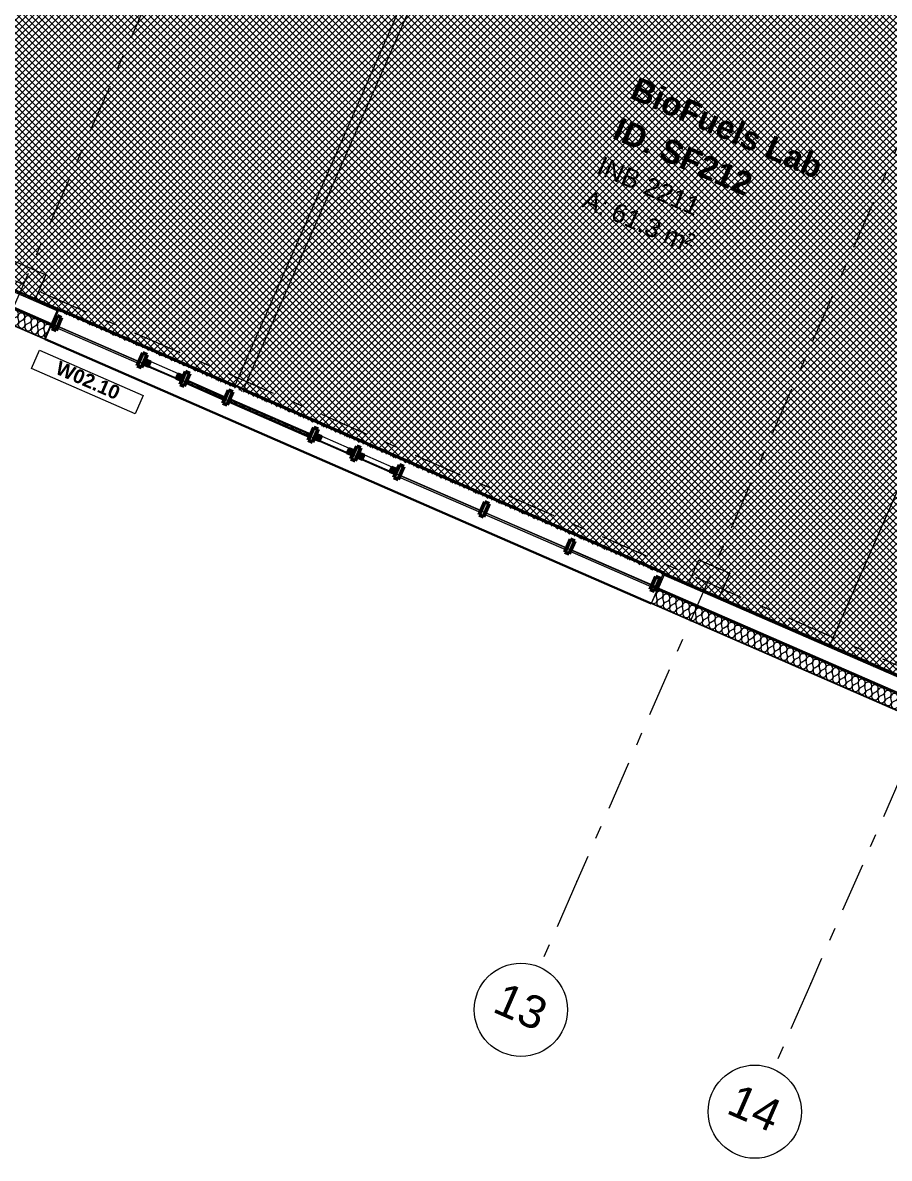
# Model space of a CAD drawing. Header units: millimetres. Extents: x -37281 to 954596, y -59787 to 956680.
# Drawn here: x 916952 to 926242, y -32045 to -19864 of the extents above; entities that cross this region are included whole.
import ezdxf
from ezdxf.enums import TextEntityAlignment as Align

# ---------------------------------------------------------------- set-up
doc = ezdxf.new("R2010")
doc.units = ezdxf.units.MM
doc.header["$MEASUREMENT"] = 0
doc.linetypes.add('Double Dashed', pattern=[1093.611073, 529.166651, -211.666656, 141.111112, -211.666656])
for name, color, linetype in [('A-15-MG_Structural_Grid', 7, 'Continuous'), ('New_A-15-MG_Structural_Grid', 7, 'Continuous'), ('New_A-25-M_Curtain_Wall', 7, 'Continuous'), ('New_A-25-M_Wall_Ext', 7, 'Continuous'), ('New_A-35-M_FFE-Zone', 7, 'Continuous'), ('New_ArchiCAD Windows', 7, 'Continuous')]:
    doc.layers.add(name, color=color, linetype=linetype)
for name, color, linetype, lineweight, true_color in [('A-15-MG_Structural_Grid_Pen_No__163', 7, 'Continuous', 0, 0x750077), ('A-25-M_Wall_Int_Pen_No__102', 7, 'Continuous', 15, 0xcccccc), ('New_A-25-M_Curtain_Wall_Pen_No__144', 7, 'Continuous', 0, 0xc8c8c8), ('New_A-25-M_Curtain_Wall_Pen_No__165', 7, 'Continuous', 0, 0x006060), ('New_A-25-M_Curtain_Wall_Pen_No__27', 7, 'Continuous', 50, 0x2a2a2a), ('New_A-25-M_Curtain_Wall_Pen_No__43', 7, 'Continuous', 30, 0x444444), ('New_A-25-M_Wall_Ext_Pen_No__107', 7, 'Continuous', 15, 0xa6a6a6), ('New_A-25-M_Wall_Ext_Pen_No__147', 7, 'Continuous', 0, 0x606060), ('New_A-35-M_FFE-Zone_Pen_No__74', 7, 'Continuous', 20, 0x606060), ('New_A-95-M-SFS_Edge_Pen_No__252', 7, 'Continuous', 13, 0xe8e8e8), ('New_ArchiCAD Windows_Pen_No__103', 7, 'Continuous', 15, 0xa6a6a6), ('New_ArchiCAD Windows_Pen_No__23', 7, 'Continuous', 30, 0x2a2a2a), ('New_ArchiCAD Windows_Pen_No__63', 7, 'Continuous', 20, 0x606060)]:
    doc.layers.add(name, color=color, linetype=linetype, lineweight=lineweight, true_color=true_color)
for name, color, linetype, lineweight in [('New_A-15-MG_Structural_Grid_Pen_No__4', 7, 'Continuous', 20), ('New_A-25-M_Curtain_Wall_Pen_No__1', 7, 'Continuous', 13), ('New_A-25-M_Wall_Ext_Pen_No__1', 7, 'Continuous', 13), ('New_A-95-P_Text_1_50_GA_Pen_No__1', 7, 'Continuous', 13), ('New_ArchiCAD Windows_Pen_No__83', 8, 'Continuous', 20), ('New_ArchiCAD Zone Stamps_Pen_No__9', 7, 'Continuous', 13)]:
    doc.layers.add(name, color=color, linetype=linetype, lineweight=lineweight)
doc.styles.add('GENERATED_STYLE_1', font='')
doc.styles.add('GENERATED_STYLE_2', font='')
doc.styles.add('GENERATED_STYLE_3', font='')
doc.styles.add('GENERATED_STYLE_4', font='')
doc.styles.get('GENERATED_STYLE_1').set_extended_font_data('Swis721 BT', bold=True)
doc.styles.get('GENERATED_STYLE_2').set_extended_font_data('Arial', bold=True)
doc.styles.get('GENERATED_STYLE_3').set_extended_font_data('Arial')
doc.styles.get('GENERATED_STYLE_4').set_extended_font_data('Swis721 BT')
pattern_1 = [(60, (864302.5, 0), (-43.30127, 25), []), (120, (864302.5, 0), (43.30127, 25), [])]
pattern_2 = [(0, (864302.5, 0), (0, 173.2051), [0, -100]), (0, (864352.5, 86.6), (0, 173.2051), [0, -100])]

# ---------------------------------------------------------------- blocks, each defined once
blk = doc.blocks.new('BioFuels Lab_INB 2211_47_1', base_point=(924076, -21864))
at = {"layer": 'New_A-35-M_FFE-Zone_Pen_No__74', "linetype": 'Continuous'}
for p, q in [((922893, -15600), (919313, -23809)), ((925603, -26552), (929182, -18343)), ((919313, -23809), (924085, -25890)), ((924085, -25890), (924201, -25624)), ((924201, -25624), (924532, -25768)), ((924532, -25768), (924416, -26034)), ((924416, -26034), (925603, -26552))]:
    blk.add_line(p, q, dxfattribs=at)
at = {"layer": 'New_ArchiCAD Zone Stamps_Pen_No__9'}
for tag, height, style, p in [('ROOM_NAME', 250, 'GENERATED_STYLE_2', (923548, -20438)), ('zoneNameLine2', 250, 'GENERATED_STYLE_2', (923360, -20870)), ('ROOM_NUMBER', 200, 'GENERATED_STYLE_3', (923171, -21291)), ('measuredAreaCode', 200, 'GENERATED_STYLE_3', (923014, -21651)), ('DUMMY_649', 200, 'GENERATED_STYLE_3', (923322, -21785)), ('DUMMY_650', 200, 'GENERATED_STYLE_3', (923811, -21998)), ('DUMMY_651', 133, 'GENERATED_STYLE_3', (924091, -22105))]:
    blk.add_attdef(tag, text='', height=height, rotation=336.4404, dxfattribs=dict(at, style=style)).set_placement(p, align=Align.TOP_LEFT)
blk = doc.blocks.new('Project Lab 5_INB 2210_48_1', base_point=(915636, -18117))
at = {"layer": 'New_A-35-M_FFE-Zone_Pen_No__74', "linetype": 'Continuous'}
for p, q in [((919224, -23770), (922804, -15562)), ((916730, -22366), (917199, -22570)), ((917199, -22570), (917083, -22837)), ((917083, -22837), (919224, -23770))]:
    blk.add_line(p, q, dxfattribs=at)
at = {"layer": 'New_ArchiCAD Zone Stamps_Pen_No__9'}
for tag, height, style, p in [('ROOM_NAME', 250, 'GENERATED_STYLE_2', (915109, -16690)), ('zoneNameLine2', 250, 'GENERATED_STYLE_2', (914920, -17122)), ('ROOM_NUMBER', 200, 'GENERATED_STYLE_3', (914732, -17543)), ('measuredAreaCode', 200, 'GENERATED_STYLE_3', (914575, -17903)), ('DUMMY_649', 200, 'GENERATED_STYLE_3', (914882, -18037)), ('DUMMY_650', 200, 'GENERATED_STYLE_3', (915371, -18251)), ('DUMMY_651', 133, 'GENERATED_STYLE_3', (915651, -18357))]:
    blk.add_attdef(tag, text='', height=height, rotation=336.4404, dxfattribs=dict(at, style=style)).set_placement(p, align=Align.TOP_LEFT)
blk = doc.blocks.new('Curtain Wall_22_1', base_point=(864302, 0))
at = {"layer": 'New_A-25-M_Curtain_Wall', "linetype": 'Continuous', "lineweight": 0, "true_color": 0x000000}
h = blk.add_hatch(dxfattribs=at)
h.set_pattern_fill('Batt_Insulation_0001', color=178, style=0, pattern_type=2)
h.set_pattern_definition(pattern_1)
h.paths.add_polyline_path([(918699, -23728), (919112, -23908), (919123, -23883), (918710, -23703)])
h = blk.add_hatch(dxfattribs=at)
h.set_pattern_fill('Batt_Insulation_0001', color=178, style=0, pattern_type=2)
h.set_pattern_definition(pattern_1)
h.paths.add_polyline_path([(919158, -23928), (920028, -24308), (920040, -24282), (919169, -23903)])
at = {"layer": 'New_A-25-M_Curtain_Wall_Pen_No__144', "linetype": 'Continuous'}
for points in [[(917309, -23164), (917369, -23026), (917323, -23006), (917263, -23144)], [(918226, -23564), (918286, -23425), (918240, -23405), (918180, -23544)], [(918684, -23764), (918744, -23625), (918698, -23605), (918638, -23744)], [(919142, -23963), (919203, -23825), (919157, -23805), (919096, -23944)], [(920059, -24363), (920119, -24225), (920073, -24205), (920013, -24343)], [(920517, -24563), (920577, -24425), (920532, -24405), (920471, -24543)], [(920975, -24763), (921036, -24624), (920990, -24605), (920930, -24743)], [(921892, -25163), (921952, -25024), (921907, -25004), (921846, -25143)], [(922809, -25562), (922869, -25424), (922823, -25404), (922763, -25542)], [(923725, -25962), (923786, -25824), (923740, -25804), (923680, -25942)]]:
    blk.add_hatch(color=256, dxfattribs=at).paths.add_polyline_path(points)
at = {"layer": 'New_A-25-M_Curtain_Wall_Pen_No__165', "linetype": 'Continuous', "lineweight": 0, "true_color": 0x001818}
for points in [[(917293, -23126), (918196, -23519), (918204, -23501), (917301, -23107)], [(921870, -25100), (920990, -24716), (920982, -24734), (921862, -25118)], [(922787, -25499), (921907, -25116), (921899, -25134), (922779, -25518)], [(923727, -25909), (922824, -25515), (922816, -25534), (923719, -25927)]]:
    blk.add_hatch(color=168, dxfattribs=at).paths.add_polyline_path(points)
at = {"layer": 'New_ArchiCAD Windows_Pen_No__103', "linetype": 'Continuous'}
for points in [[(918265, -23474), (918324, -23499), (918300, -23554), (918241, -23529)], [(918653, -23708), (918594, -23682), (918618, -23627), (918677, -23653)], [(920098, -24273), (920158, -24299), (920134, -24354), (920074, -24328)], [(920487, -24508), (920427, -24482), (920451, -24427), (920511, -24453)], [(920556, -24473), (920616, -24499), (920592, -24554), (920533, -24528)], [(920945, -24708), (920885, -24682), (920909, -24627), (920969, -24653)]]:
    blk.add_hatch(color=256, dxfattribs=at).paths.add_polyline_path(points)
at = {"layer": 'New_A-25-M_Curtain_Wall_Pen_No__1', "linetype": 'Continuous'}
for p, q in [((917301, -23107), (917293, -23126)), ((917293, -23126), (918196, -23519)), ((918204, -23501), (917301, -23107)), ((918196, -23519), (918204, -23501)), ((920990, -24716), (920982, -24734)), ((921870, -25100), (920990, -24716)), ((920982, -24734), (921862, -25118)), ((921862, -25118), (921870, -25100)), ((921907, -25116), (921899, -25134)), ((921899, -25134), (922779, -25518)), ((922787, -25499), (921907, -25116)), ((922779, -25518), (922787, -25499)), ((922824, -25515), (922816, -25534)), ((922816, -25534), (923719, -25927)), ((923727, -25909), (922824, -25515)), ((923719, -25927), (923727, -25909))]:
    blk.add_line(p, q, dxfattribs=at)
at = {"layer": 'New_A-25-M_Curtain_Wall_Pen_No__27', "linetype": 'Continuous'}
for p, q in [((917323, -23006), (917263, -23144)), ((917369, -23026), (917323, -23006)), ((917309, -23164), (917369, -23026)), ((917263, -23144), (917309, -23164)), ((918240, -23405), (918180, -23544)), ((918226, -23564), (918286, -23425)), ((918286, -23425), (918240, -23405)), ((918180, -23544), (918226, -23564)), ((918698, -23605), (918638, -23744)), ((918684, -23764), (918744, -23625)), ((918744, -23625), (918698, -23605)), ((918638, -23744), (918684, -23764)), ((919157, -23805), (919096, -23944)), ((919142, -23963), (919203, -23825)), ((919203, -23825), (919157, -23805)), ((919096, -23944), (919142, -23963)), ((920073, -24205), (920013, -24343)), ((920059, -24363), (920119, -24225)), ((920119, -24225), (920073, -24205)), ((920013, -24343), (920059, -24363)), ((920532, -24405), (920471, -24543)), ((920517, -24563), (920577, -24425)), ((920577, -24425), (920532, -24405)), ((920471, -24543), (920517, -24563)), ((920990, -24605), (920930, -24743)), ((921036, -24624), (920990, -24605)), ((920975, -24763), (921036, -24624)), ((920930, -24743), (920975, -24763)), ((921907, -25004), (921846, -25143)), ((921892, -25163), (921952, -25024)), ((921952, -25024), (921907, -25004)), ((921846, -25143), (921892, -25163)), ((922823, -25404), (922763, -25542)), ((922809, -25562), (922869, -25424)), ((922869, -25424), (922823, -25404)), ((922763, -25542), (922809, -25562)), ((923740, -25804), (923680, -25942)), ((923786, -25824), (923740, -25804)), ((923680, -25942), (923725, -25962)), ((923725, -25962), (923786, -25824))]:
    blk.add_line(p, q, dxfattribs=at)
at = {"layer": 'New_A-25-M_Curtain_Wall_Pen_No__43', "linetype": 'Continuous'}
for p, q in [((919112, -23908), (918699, -23728)), ((918710, -23703), (919123, -23883)), ((920028, -24308), (919158, -23928)), ((919169, -23903), (920040, -24282))]:
    blk.add_line(p, q, dxfattribs=at)
at = {"layer": 'New_ArchiCAD Windows_Pen_No__23', "linetype": 'Continuous'}
for p, q in [((918241, -23529), (918265, -23474)), ((918265, -23474), (918324, -23499)), ((918324, -23499), (918300, -23554)), ((918300, -23554), (918241, -23529)), ((918594, -23682), (918618, -23627)), ((918618, -23627), (918677, -23653)), ((918653, -23708), (918594, -23682)), ((918677, -23653), (918653, -23708)), ((920074, -24328), (920098, -24273)), ((920134, -24354), (920074, -24328)), ((920098, -24273), (920158, -24299)), ((920158, -24299), (920134, -24354)), ((920427, -24482), (920451, -24427)), ((920487, -24508), (920427, -24482)), ((920451, -24427), (920511, -24453)), ((920511, -24453), (920487, -24508)), ((920533, -24528), (920556, -24473)), ((920556, -24473), (920616, -24499)), ((920592, -24554), (920533, -24528)), ((920616, -24499), (920592, -24554)), ((920885, -24682), (920909, -24627)), ((920945, -24708), (920885, -24682)), ((920909, -24627), (920969, -24653)), ((920969, -24653), (920945, -24708))]:
    blk.add_line(p, q, dxfattribs=at)
at = {"layer": 'New_ArchiCAD Windows_Pen_No__63', "linetype": 'Continuous'}
for p, q in [((918300, -23554), (918594, -23682)), ((920134, -24354), (920427, -24482)), ((920592, -24554), (920885, -24682))]:
    blk.add_line(p, q, dxfattribs=at)
at = {"layer": 'New_ArchiCAD Windows_Pen_No__83', "linetype": 'Continuous'}
for p, q in [((918324, -23499), (918618, -23627)), ((918594, -23682), (918300, -23554)), ((920427, -24482), (920134, -24354)), ((920158, -24299), (920451, -24427)), ((920885, -24682), (920592, -24554)), ((920616, -24499), (920909, -24627))]:
    blk.add_line(p, q, dxfattribs=at)
blk = doc.blocks.new('*X732', base_point=(864302, 0))
at = {"layer": 'New_A-25-M_Wall_Ext_Pen_No__107', "linetype": 'Continuous'}
for p, q in [((916434, -22768), (916430, -22770)), ((916444, -22765), (916434, -22768)), ((916454, -22765), (916444, -22765)), ((916464, -22768), (916454, -22765)), ((916473, -22773), (916464, -22768)), ((916480, -22781), (916473, -22773)), ((916376, -22893), (916389, -22895)), ((916389, -22895), (916408, -22887)), ((916408, -22887), (916420, -22869)), ((916412, -22811), (916412, -22812)), ((916421, -22849), (916412, -22812)), ((916420, -22870), (916416, -22890)), ((916416, -22890), (916422, -22910)), ((916420, -22869), (916421, -22849)), ((916435, -22855), (916420, -22870)), ((916435, -22855), (916468, -22836)), ((916468, -22836), (916476, -22829)), ((916476, -22829), (916483, -22821)), ((916485, -22790), (916480, -22781)), ((916483, -22821), (916481, -22832)), ((916481, -22832), (916482, -22842)), ((916491, -22879), (916482, -22842)), ((916483, -22821), (916486, -22811)), ((916488, -22812), (916483, -22821)), ((916487, -22801), (916485, -22790)), ((916486, -22811), (916487, -22801)), ((916495, -22804), (916488, -22812)), ((916490, -22900), (916491, -22879)), ((916505, -22885), (916490, -22900)), ((916503, -22798), (916495, -22804)), ((916514, -22795), (916503, -22798)), ((916505, -22885), (916538, -22866)), ((916524, -22795), (916514, -22795)), ((916534, -22798), (916524, -22795)), ((916543, -22804), (916534, -22798)), ((916538, -22866), (916546, -22860)), ((916550, -22812), (916543, -22804)), ((916546, -22860), (916552, -22852)), ((916555, -22821), (916550, -22812)), ((916553, -22852), (916551, -22862)), ((916551, -22862), (916552, -22872)), ((916552, -22852), (916556, -22842)), ((916561, -22910), (916552, -22872)), ((916557, -22842), (916553, -22852)), ((916557, -22831), (916555, -22821)), ((916556, -22842), (916557, -22831)), ((916564, -22834), (916557, -22842)), ((916573, -22829), (916564, -22834)), ((916583, -22826), (916573, -22829)), ((916575, -22916), (916608, -22897)), ((916594, -22826), (916583, -22826)), ((916604, -22829), (916594, -22826)), ((916613, -22834), (916604, -22829)), ((916608, -22897), (916616, -22890)), ((916620, -22842), (916613, -22834)), ((916616, -22890), (916622, -22882)), ((916625, -22851), (916620, -22842)), ((916623, -22882), (916621, -22892)), ((916621, -22892), (916622, -22903)), ((916622, -22882), (916626, -22872)), ((916627, -22873), (916623, -22882)), ((916627, -22862), (916625, -22851)), ((916626, -22872), (916627, -22862)), ((916634, -22865), (916627, -22873)), ((916643, -22859), (916634, -22865)), ((916653, -22856), (916643, -22859)), ((916664, -22856), (916653, -22856)), ((916674, -22859), (916664, -22856)), ((916683, -22865), (916674, -22859)), ((916690, -22872), (916683, -22865)), ((916695, -22882), (916690, -22872)), ((916697, -22892), (916695, -22882)), ((916696, -22903), (916697, -22892)), ((916704, -22895), (916697, -22903)), ((916713, -22890), (916704, -22895)), ((916723, -22887), (916713, -22890)), ((916734, -22887), (916723, -22887)), ((916744, -22890), (916734, -22887)), ((916753, -22895), (916744, -22890)), ((916760, -22903), (916753, -22895)), ((916422, -22910), (916438, -22923)), ((916438, -22923), (916459, -22926)), ((916459, -22926), (916478, -22917)), ((916478, -22917), (916490, -22900)), ((916490, -22900), (916485, -22920)), ((916485, -22920), (916492, -22940)), ((916492, -22940), (916508, -22953)), ((916508, -22953), (916529, -22956)), ((916529, -22956), (916548, -22948)), ((916548, -22948), (916560, -22930)), ((916560, -22930), (916555, -22951)), ((916555, -22951), (916562, -22970)), ((916560, -22930), (916561, -22910)), ((916575, -22916), (916560, -22930)), ((916562, -22970), (916578, -22984)), ((916578, -22984), (916599, -22986)), ((916599, -22986), (916618, -22978)), ((916618, -22978), (916629, -22961)), ((916630, -22940), (916622, -22903)), ((916630, -22961), (916625, -22981)), ((916625, -22981), (916632, -23001)), ((916629, -22961), (916630, -22940)), ((916644, -22946), (916630, -22961)), ((916632, -23001), (916648, -23014)), ((916644, -22946), (916677, -22927)), ((916648, -23014), (916669, -23017)), ((916669, -23017), (916688, -23008)), ((916677, -22927), (916686, -22921)), ((916686, -22921), (916692, -22912)), ((916688, -23008), (916699, -22991)), ((916692, -22913), (916690, -22923)), ((916690, -22923), (916691, -22933)), ((916700, -22970), (916691, -22933)), ((916692, -22912), (916696, -22903)), ((916697, -22903), (916692, -22913)), ((916700, -22991), (916695, -23012)), ((916695, -23012), (916702, -23031)), ((916699, -22991), (916700, -22970)), ((916714, -22977), (916700, -22991)), ((916714, -22977), (916747, -22958)), ((916747, -22958), (916756, -22951)), ((916756, -22951), (916762, -22943)), ((916765, -22912), (916760, -22903)), ((916762, -22943), (916760, -22953)), ((916760, -22953), (916761, -22964)), ((916770, -23001), (916761, -22964)), ((916762, -22943), (916766, -22933)), ((916767, -22934), (916762, -22943)), ((916767, -22923), (916765, -22912)), ((916766, -22933), (916767, -22923)), ((916774, -22926), (916767, -22934)), ((916769, -23022), (916770, -23001)), ((916784, -23007), (916769, -23022)), ((916783, -22920), (916774, -22926)), ((916793, -22917), (916783, -22920)), ((916784, -23007), (916817, -22988)), ((916803, -22917), (916793, -22917)), ((916814, -22920), (916803, -22917)), ((916823, -22926), (916814, -22920)), ((916817, -22988), (916825, -22982)), ((916830, -22933), (916823, -22926)), ((916825, -22982), (916832, -22973)), ((916834, -22943), (916830, -22933)), ((916832, -22973), (916830, -22984)), ((916830, -22984), (916831, -22994)), ((916840, -23031), (916831, -22994)), ((916832, -22973), (916835, -22963)), ((916837, -22964), (916832, -22973)), ((916836, -22953), (916834, -22943)), ((916835, -22963), (916836, -22953)), ((916844, -22956), (916837, -22964)), ((916853, -22951), (916844, -22956)), ((916863, -22948), (916853, -22951)), ((916854, -23037), (916887, -23019)), ((916873, -22948), (916863, -22948)), ((916883, -22951), (916873, -22948)), ((916892, -22956), (916883, -22951)), ((916887, -23019), (916895, -23012)), ((916900, -22964), (916892, -22956)), ((916895, -23012), (916902, -23004)), ((916904, -22973), (916900, -22964)), ((916902, -23004), (916900, -23014)), ((916900, -23014), (916901, -23025)), ((916902, -23004), (916905, -22994)), ((916907, -22994), (916902, -23004)), ((916906, -22983), (916904, -22973)), ((916905, -22994), (916906, -22983)), ((916914, -22987), (916907, -22994)), ((916923, -22981), (916914, -22987)), ((916933, -22978), (916923, -22981)), ((916943, -22978), (916933, -22978)), ((916953, -22981), (916943, -22978)), ((916962, -22986), (916953, -22981)), ((916969, -22994), (916962, -22986)), ((916974, -23004), (916969, -22994)), ((916976, -23014), (916974, -23004)), ((916975, -23024), (916976, -23014)), ((916983, -23017), (916976, -23025)), ((916992, -23012), (916983, -23017)), ((917002, -23009), (916992, -23012)), ((917013, -23009), (917002, -23009)), ((917023, -23011), (917013, -23009)), ((917032, -23017), (917023, -23011)), ((917039, -23025), (917032, -23017)), ((916702, -23031), (916718, -23045)), ((916718, -23045), (916738, -23047)), ((916738, -23047), (916757, -23039)), ((916757, -23039), (916769, -23022)), ((916769, -23022), (916765, -23042)), ((916765, -23042), (916772, -23062)), ((916772, -23062), (916788, -23075)), ((916788, -23075), (916808, -23078)), ((916808, -23078), (916827, -23069)), ((916827, -23069), (916839, -23052)), ((916839, -23052), (916835, -23073)), ((916835, -23073), (916841, -23092)), ((916839, -23052), (916840, -23031)), ((916854, -23037), (916839, -23052)), ((916841, -23092), (916857, -23105)), ((916857, -23105), (916878, -23108)), ((916878, -23108), (916897, -23100)), ((916897, -23100), (916909, -23083)), ((916910, -23062), (916901, -23025)), ((916909, -23083), (916904, -23103)), ((916904, -23103), (916911, -23123)), ((916909, -23083), (916910, -23062)), ((916924, -23068), (916909, -23083)), ((916911, -23123), (916927, -23136)), ((916924, -23068), (916957, -23049)), ((916927, -23136), (916948, -23139)), ((916948, -23139), (916967, -23130)), ((916957, -23049), (916965, -23043)), ((916965, -23043), (916971, -23034)), ((916967, -23130), (916979, -23113)), ((916972, -23034), (916970, -23045)), ((916970, -23045), (916971, -23055)), ((916971, -23034), (916975, -23024)), ((916980, -23092), (916971, -23055)), ((916976, -23025), (916972, -23034)), ((916979, -23113), (916974, -23133)), ((916974, -23133), (916981, -23153)), ((916979, -23113), (916980, -23092)), ((916994, -23098), (916979, -23113)), ((916994, -23098), (917027, -23080)), ((917027, -23080), (917035, -23073)), ((917035, -23073), (917041, -23065)), ((917044, -23034), (917039, -23025)), ((917042, -23065), (917040, -23075)), ((917040, -23075), (917041, -23086)), ((917041, -23065), (917045, -23055)), ((917049, -23123), (917041, -23086)), ((917046, -23055), (917042, -23065)), ((917046, -23044), (917044, -23034)), ((917045, -23055), (917046, -23044)), ((917053, -23048), (917046, -23055)), ((917048, -23143), (917049, -23123)), ((917063, -23129), (917049, -23144)), ((917062, -23042), (917053, -23048)), ((917072, -23039), (917062, -23042)), ((917063, -23129), (917097, -23110)), ((917083, -23039), (917072, -23039)), ((917093, -23042), (917083, -23039)), ((917102, -23047), (917093, -23042)), ((917097, -23110), (917105, -23104)), ((917109, -23055), (917102, -23047)), ((917105, -23104), (917111, -23095)), ((917114, -23065), (917109, -23055)), ((917111, -23095), (917109, -23106)), ((917109, -23106), (917110, -23116)), ((917119, -23153), (917110, -23116)), ((917111, -23095), (917115, -23085)), ((917116, -23086), (917111, -23095)), ((917116, -23075), (917114, -23065)), ((917115, -23085), (917116, -23075)), ((917123, -23078), (917116, -23086)), ((917132, -23072), (917123, -23078)), ((917142, -23070), (917132, -23072)), ((917133, -23159), (917166, -23140)), ((917153, -23070), (917142, -23070)), ((917163, -23072), (917153, -23070)), ((917172, -23078), (917163, -23072)), ((917166, -23140), (917175, -23134)), ((917179, -23086), (917172, -23078)), ((917175, -23134), (917181, -23126)), ((917184, -23095), (917179, -23086)), ((917181, -23126), (917179, -23136)), ((917179, -23136), (917180, -23147)), ((917181, -23126), (917185, -23116)), ((917186, -23116), (917181, -23126)), ((917186, -23105), (917184, -23095)), ((917185, -23116), (917186, -23105)), ((917193, -23109), (917186, -23116)), ((917202, -23103), (917193, -23109)), ((917212, -23100), (917202, -23103)), ((917222, -23100), (917212, -23100)), ((917233, -23103), (917222, -23100)), ((917242, -23108), (917233, -23103)), ((917249, -23116), (917242, -23108)), ((917249, -23117), (917249, -23116)), ((916981, -23153), (916997, -23166)), ((916997, -23166), (917018, -23169)), ((917018, -23169), (917037, -23161)), ((917037, -23161), (917048, -23143)), ((917049, -23144), (917044, -23164)), ((917044, -23164), (917051, -23184)), ((917051, -23184), (917067, -23197)), ((917067, -23197), (917088, -23200)), ((917088, -23200), (917107, -23191)), ((917107, -23191), (917118, -23174)), ((917119, -23174), (917114, -23194)), ((917114, -23194), (917121, -23214)), ((917118, -23174), (917119, -23153)), ((917133, -23159), (917119, -23174)), ((917121, -23214), (917137, -23227)), ((917137, -23227), (917157, -23230)), ((917157, -23230), (917176, -23222)), ((917176, -23222), (917188, -23204)), ((917189, -23184), (917180, -23147)), ((917188, -23205), (917184, -23225)), ((917184, -23225), (917191, -23245)), ((917188, -23204), (917189, -23184)), ((917203, -23190), (917188, -23205)), ((917191, -23245), (917193, -23247)), ((917203, -23190), (917223, -23179))]:
    blk.add_line(p, q, dxfattribs=at)
blk = doc.blocks.new('*X733', base_point=(864302, 0))
at = {"layer": 'New_A-25-M_Wall_Ext_Pen_No__107', "linetype": 'Continuous'}
for p, q in [((923754, -26046), (923745, -26009)), ((923768, -26052), (923801, -26034)), ((923824, -26077), (923815, -26040)), ((923838, -26083), (923871, -26064)), ((923894, -26107), (923885, -26070)), ((923908, -26113), (923941, -26094)), ((923964, -26138), (923955, -26101)), ((923978, -26144), (924011, -26125)), ((924033, -26168), (924025, -26131)), ((924047, -26174), (924080, -26155)), ((924103, -26198), (924094, -26161)), ((924117, -26205), (924150, -26186)), ((924173, -26229), (924164, -26192)), ((924187, -26235), (924220, -26216)), ((924243, -26259), (924234, -26222)), ((924257, -26265), (924290, -26247)), ((924313, -26290), (924304, -26253)), ((924327, -26296), (924360, -26277)), ((924383, -26320), (924374, -26283)), ((924397, -26326), (924430, -26308)), ((924452, -26351), (924444, -26314)), ((924466, -26357), (924500, -26338)), ((924522, -26381), (924513, -26344)), ((924536, -26387), (924569, -26368)), ((924592, -26412), (924583, -26375)), ((924606, -26418), (924639, -26399)), ((924662, -26442), (924653, -26405)), ((924676, -26448), (924709, -26429)), ((924732, -26473), (924723, -26435)), ((924746, -26479), (924779, -26460)), ((924802, -26503), (924793, -26466)), ((924816, -26509), (924849, -26490)), ((924871, -26533), (924863, -26496)), ((924885, -26540), (924919, -26521)), ((924941, -26564), (924933, -26527)), ((924955, -26570), (924988, -26551)), ((925011, -26594), (925002, -26557)), ((925025, -26600), (925058, -26582)), ((925081, -26625), (925072, -26588)), ((925095, -26631), (925128, -26612)), ((925151, -26655), (925142, -26618)), ((925165, -26661), (925198, -26643)), ((925221, -26686), (925212, -26649)), ((925235, -26692), (925268, -26673)), ((925290, -26716), (925282, -26679)), ((925304, -26722), (925338, -26703)), ((925360, -26747), (925352, -26710)), ((925374, -26753), (925407, -26734)), ((925430, -26777), (925421, -26740)), ((925444, -26783), (925477, -26764)), ((925500, -26808), (925491, -26770)), ((925514, -26814), (925547, -26795)), ((925570, -26838), (925561, -26801)), ((925584, -26844), (925617, -26825)), ((925640, -26868), (925631, -26831)), ((925654, -26875), (925687, -26856)), ((925710, -26899), (925701, -26862)), ((925723, -26905), (925757, -26886)), ((925779, -26929), (925771, -26892)), ((925793, -26935), (925826, -26917)), ((925849, -26960), (925840, -26923)), ((925863, -26966), (925896, -26947)), ((925919, -26990), (925910, -26953)), ((925933, -26996), (925966, -26978)), ((925989, -27021), (925980, -26984)), ((926003, -27027), (926036, -27008)), ((926059, -27051), (926050, -27014)), ((926073, -27057), (926106, -27038)), ((926129, -27082), (926120, -27045)), ((926143, -27088), (926176, -27069)), ((926198, -27112), (926190, -27075)), ((926212, -27118), (926246, -27099)), ((926268, -27143), (926259, -27105)), ((926282, -27149), (926315, -27130)), ((926338, -27173), (926329, -27136)), ((926352, -27179), (926385, -27160)), ((926408, -27203), (926399, -27166)), ((926422, -27210), (926455, -27191)), ((926478, -27234), (926469, -27197)), ((926492, -27240), (926525, -27221)), ((926548, -27264), (926539, -27227))]:
    blk.add_line(p, q, dxfattribs=at)
for centre, start, end in [((923717, -26055), 237.8012, 13.3103), ((923712, -25970), 304.6291, 8.2517), ((923782, -26000), 66.4404, 193.3103), ((923787, -26085), 119.5705, 13.3103), ((923782, -26000), 299.5705, 66.4404), ((923852, -26031), 66.4404, 193.3103), ((923852, -26031), 299.5705, 66.4404), ((923922, -26061), 66.4404, 193.3103), ((923922, -26061), 299.5705, 66.4404), ((923992, -26092), 66.4404, 193.3103), ((923992, -26092), 299.5705, 66.4404), ((923857, -26116), 119.5705, 13.3103), ((923926, -26146), 119.5705, 13.3103), ((923996, -26177), 119.5705, 13.3103), ((924062, -26122), 66.4404, 193.3103), ((924066, -26207), 119.5705, 13.3103), ((924062, -26122), 299.5705, 66.4404), ((924132, -26153), 66.4404, 193.3103), ((924132, -26153), 299.5705, 66.4404), ((924201, -26183), 66.4404, 193.3103), ((924201, -26183), 299.5705, 66.4404), ((924271, -26214), 66.4404, 193.3103), ((924271, -26214), 299.5705, 66.4404), ((924136, -26238), 119.5705, 13.3103), ((924206, -26268), 119.5705, 13.3103), ((924276, -26299), 119.5705, 13.3103), ((924341, -26244), 66.4404, 193.3103), ((924345, -26329), 119.5705, 13.3103), ((924341, -26244), 299.5705, 66.4404), ((924411, -26274), 66.4404, 193.3103), ((924411, -26274), 299.5705, 66.4404), ((924481, -26305), 66.4404, 193.3103), ((924481, -26305), 299.5705, 66.4404), ((924551, -26335), 66.4404, 193.3103), ((924551, -26335), 299.5705, 66.4404), ((924415, -26360), 119.5705, 13.3103), ((924485, -26390), 119.5705, 13.3103), ((924555, -26420), 119.5705, 13.3103), ((924620, -26366), 66.4404, 193.3103), ((924625, -26451), 119.5705, 13.3103), ((924620, -26366), 299.5705, 66.4404), ((924690, -26396), 66.4404, 193.3103), ((924690, -26396), 299.5705, 66.4404), ((924760, -26427), 66.4404, 193.3103), ((924760, -26427), 299.5705, 66.4404), ((924830, -26457), 66.4404, 193.3103), ((924830, -26457), 299.5705, 66.4404), ((924695, -26481), 119.5705, 13.3103), ((924765, -26512), 119.5705, 13.3103), ((924834, -26542), 119.5705, 13.3103), ((924900, -26488), 66.4404, 193.3103), ((924904, -26573), 119.5705, 13.3103), ((924900, -26488), 299.5705, 66.4404), ((924970, -26518), 66.4404, 193.3103), ((924970, -26518), 299.5705, 66.4404), ((925039, -26549), 66.4404, 193.3103), ((925039, -26549), 299.5705, 66.4404), ((925109, -26579), 66.4404, 193.3103), ((925109, -26579), 299.5705, 66.4404), ((924974, -26603), 119.5705, 13.3103), ((925044, -26634), 119.5705, 13.3103), ((925114, -26664), 119.5705, 13.3103), ((925179, -26609), 66.4404, 193.3103), ((925184, -26695), 119.5705, 13.3103), ((925179, -26609), 299.5705, 66.4404), ((925249, -26640), 66.4404, 193.3103), ((925249, -26640), 299.5705, 66.4404), ((925319, -26670), 66.4404, 193.3103), ((925319, -26670), 299.5705, 66.4404), ((925389, -26701), 66.4404, 193.3103), ((925389, -26701), 299.5705, 66.4404), ((925253, -26725), 119.5705, 13.3103), ((925323, -26755), 119.5705, 13.3103), ((925393, -26786), 119.5705, 13.3103), ((925458, -26731), 66.4404, 193.3103), ((925463, -26816), 119.5705, 13.3103), ((925458, -26731), 299.5705, 66.4404), ((925528, -26762), 66.4404, 193.3103), ((925528, -26762), 299.5705, 66.4404), ((925598, -26792), 66.4404, 193.3103), ((925598, -26792), 299.5705, 66.4404), ((925668, -26823), 66.4404, 193.3103), ((925668, -26823), 299.5705, 66.4404), ((925533, -26847), 119.5705, 13.3103), ((925603, -26877), 119.5705, 13.3103), ((925672, -26908), 119.5705, 13.3103), ((925738, -26853), 66.4404, 193.3103), ((925742, -26938), 119.5705, 13.3103), ((925738, -26853), 299.5705, 66.4404), ((925808, -26884), 66.4404, 193.3103), ((925808, -26884), 299.5705, 66.4404), ((925878, -26914), 66.4404, 193.3103), ((925878, -26914), 299.5705, 66.4404), ((925947, -26944), 66.4404, 193.3103), ((925947, -26944), 299.5705, 66.4404), ((925812, -26969), 119.5705, 13.3103), ((925882, -26999), 119.5705, 13.3103), ((925952, -27030), 119.5705, 13.3103), ((926017, -26975), 66.4404, 193.3103), ((926022, -27060), 119.5705, 13.3103), ((926017, -26975), 299.5705, 66.4404), ((926087, -27005), 66.4404, 193.3103), ((926087, -27005), 299.5705, 66.4404), ((926157, -27036), 66.4404, 193.3103), ((926157, -27036), 299.5705, 66.4404), ((926227, -27066), 66.4404, 193.3103), ((926227, -27066), 299.5705, 66.4404), ((926091, -27090), 119.5705, 13.3103), ((926161, -27121), 119.5705, 13.3103), ((926231, -27151), 119.5705, 13.3103), ((926297, -27097), 66.4404, 193.3103), ((926301, -27182), 119.5705, 13.3103), ((926297, -27097), 299.5705, 66.4404), ((926366, -27127), 66.4404, 193.3103), ((926366, -27127), 299.5705, 66.4404), ((926436, -27158), 66.4404, 193.3103), ((926436, -27158), 299.5705, 66.4404), ((926506, -27188), 66.4404, 193.3103), ((926506, -27188), 299.5705, 66.4404), ((926371, -27212), 119.5705, 13.3103), ((926441, -27243), 119.5705, 13.3103), ((926511, -27273), 119.5705, 13.3103), ((926576, -27219), 66.4404, 193.3103), ((926580, -27304), 147.22, 165.6608), ((926576, -27219), 65.7, 66.4404)]:
    blk.add_arc(centre, 38.1, start, end, dxfattribs=at)
blk = doc.blocks.new('Rectangular Window Opening 19_2')
at = {"layer": 'New_ArchiCAD Windows_Pen_No__23', "linetype": 'Continuous'}
for p, q in [((-3535.5, 192), (3535.5, 192)), ((-3544, -166.5), (3544, -166.5))]:
    blk.add_line(p, q, dxfattribs=at)
blk = doc.blocks.new('Wall_227_1', base_point=(909488, -19901))
at = {"layer": 'New_A-25-M_Wall_Ext', "linetype": 'Continuous', "lineweight": 0, "true_color": 0x000000}
h = blk.add_hatch(dxfattribs=at)
h.set_pattern_fill('Plaster_0001', color=178, style=0, pattern_type=2)
h.set_pattern_definition(pattern_2)
h.paths.add_polyline_path([(916372, -22903), (917188, -23259), (917190, -23254), (916374, -22899)])
h = blk.add_hatch(dxfattribs=at)
h.set_pattern_fill('Plaster_0001', color=178, style=0, pattern_type=2)
h.set_pattern_definition(pattern_2)
h.paths.add_polyline_path([(917188, -23259), (917192, -23260), (917258, -23108), (917254, -23106), (917190, -23254)])
h = blk.add_hatch(dxfattribs=at)
h.set_pattern_fill('Plaster_0001', color=178, style=0, pattern_type=2)
h.set_pattern_definition(pattern_2)
h.paths.add_polyline_path([(923689, -26093), (923693, -26095), (923695, -26091), (923760, -25943), (923756, -25941)])
h = blk.add_hatch(dxfattribs=at)
h.set_pattern_fill('Plaster_0001', color=178, style=0, pattern_type=2)
h.set_pattern_definition(pattern_2)
h.paths.add_polyline_path([(923693, -26095), (926527, -27331), (926529, -27327), (923695, -26091)])
at = {"layer": 'New_A-25-M_Wall_Ext_Pen_No__107', "linetype": 'Continuous'}
for points in [[(916510, -22586), (916505, -22598), (917321, -22954), (917326, -22942)], [(916515, -22574), (916510, -22586), (917326, -22942), (917331, -22930)], [(917343, -22935), (917331, -22930), (917326, -22942), (917254, -23106), (917266, -23111)], [(923836, -25767), (923825, -25761), (923748, -25937), (923760, -25943), (923831, -25779)], [(923831, -25779), (923826, -25790), (926660, -27026), (926665, -27014)], [(923836, -25767), (923831, -25779), (926665, -27014), (926671, -27002)]]:
    blk.add_hatch(color=256, dxfattribs=at).paths.add_polyline_path(points)
at = {"layer": 'New_A-25-M_Wall_Ext_Pen_No__147', "linetype": 'Continuous'}
for points in [[(916440, -22747), (917256, -23102), (917261, -23091), (916445, -22736)], [(923761, -25939), (926595, -27175), (926600, -27164), (923766, -25928)]]:
    blk.add_hatch(color=256, dxfattribs=at).paths.add_polyline_path(points)
at = {"layer": 'New_A-25-M_Wall_Ext_Pen_No__1', "linetype": 'Continuous'}
for p, q in [((917321, -22954), (916505, -22598)), ((917326, -22942), (916510, -22586)), ((916438, -22752), (917253, -23108)), ((916440, -22747), (917256, -23102)), ((916445, -22736), (917261, -23091)), ((916374, -22899), (917190, -23254)), ((917326, -22942), (917254, -23106)), ((917266, -23111), (917343, -22935)), ((917331, -22930), (917343, -22935)), ((917190, -23254), (917254, -23106)), ((917258, -23108), (917192, -23260)), ((917254, -23106), (917258, -23108)), ((917254, -23106), (917266, -23111)), ((917188, -23259), (917192, -23260)), ((923748, -25937), (923825, -25761)), ((923831, -25779), (923760, -25943)), ((923836, -25767), (923825, -25761)), ((926660, -27026), (923826, -25790)), ((926665, -27014), (923831, -25779)), ((923756, -25941), (923689, -26093)), ((923695, -26091), (923760, -25943)), ((923760, -25943), (923748, -25937)), ((923760, -25943), (923756, -25941)), ((923759, -25944), (926593, -27180)), ((923761, -25939), (926595, -27175)), ((923766, -25928), (926600, -27164)), ((923693, -26095), (923689, -26093)), ((923695, -26091), (926529, -27327))]:
    blk.add_line(p, q, dxfattribs=at)
at = {"layer": 'New_A-25-M_Wall_Ext_Pen_No__1', "linetype": 'Continuous', "flags": 128}
for points in [[(917331, -22930), (916515, -22574)], [(916372, -22903), (917188, -23259)], [(926671, -27002), (923836, -25767)], [(923693, -26095), (926527, -27331)]]:
    blk.add_lwpolyline(points, dxfattribs=at)
at = {"layer": 'New_A-25-M_Wall_Ext', "color": 250, "lineweight": 50, "true_color": 0x2a2a2a}
for name in ['*X732', '*X733']:
    blk.add_blockref(name, (864302, 0), dxfattribs=at)
at = {"layer": 'New_ArchiCAD Windows', "color": 251, "linetype": 'Continuous', "lineweight": 20, "true_color": 0x606060, "xscale": -1, "zscale": 1000, "rotation": 336.4404150702431}
blk.add_blockref('Rectangular Window Opening 19_2', (920507, -24524), dxfattribs=at)
blk = doc.blocks.new('Standard grid marker_3')
at = {"layer": 'A-15-MG_Structural_Grid_Pen_No__163', "linetype": 'Double Dashed'}
blk.add_line((1000, 0), (74255, 0), dxfattribs=at)
at = {"layer": 'A-15-MG_Structural_Grid_Pen_No__163', "style": 'GENERATED_STYLE_4'}
for tag, p in [('AC_MarkerText_1_0', (-500, 43)), ('AC_MarkerText_1_1', (75755, 43))]:
    blk.add_attdef(tag, text='', height=350, rotation=360, dxfattribs=at).set_placement(p, align=Align.MIDDLE_CENTER)
blk = doc.blocks.new('Standard grid marker_4')
at = {"layer": 'New_A-15-MG_Structural_Grid_Pen_No__4', "linetype": 'Double Dashed'}
blk.add_line((944, 0), (29782, 0), dxfattribs=at)
at = {"layer": 'New_A-15-MG_Structural_Grid_Pen_No__4', "style": 'GENERATED_STYLE_4'}
for tag, p in [('AC_MarkerText_1_0', (-500, 41)), ('AC_MarkerText_1_1', (31226, 41))]:
    blk.add_attdef(tag, text='', height=350, rotation=90, dxfattribs=at).set_placement(p, align=Align.MIDDLE_CENTER)
blk = doc.blocks.new('Standard grid marker_5')
at = {"layer": 'New_A-15-MG_Structural_Grid_Pen_No__4', "linetype": 'Double Dashed'}
for p, q in [((1000, 0), (29726, 0)), ((29726, 0), (30726, 0))]:
    blk.add_line(p, q, dxfattribs=at)
at = {"layer": 'New_A-15-MG_Structural_Grid_Pen_No__4', "linetype": 'Continuous'}
blk.add_circle((31226, 0), 500, dxfattribs=at)
at = {"layer": 'New_A-15-MG_Structural_Grid_Pen_No__4', "linetype": 'Double Dashed'}
blk.add_point((29726, 0), dxfattribs=at)
blk.add_point((29726, 0), dxfattribs=at)
at = {"layer": 'New_A-15-MG_Structural_Grid_Pen_No__4', "style": 'GENERATED_STYLE_4'}
for tag, p in [('AC_MarkerText_1_0', (-500, 36)), ('AC_MarkerText_1_1', (31226, 36))]:
    blk.add_attdef(tag, text='', height=350, rotation=90, dxfattribs=at).set_placement(p, align=Align.MIDDLE_CENTER)

msp = doc.modelspace()

# ---------------------------------------------------------------- hatches: boundary and pattern name
at = {"layer": 'A-25-M_Wall_Int_Pen_No__102', "linetype": 'Continuous'}
h = msp.add_hatch(dxfattribs=at)
h.set_pattern_fill('Grid_5x5_Diagonal_0001', color=256, style=0, pattern_type=2)
h.set_pattern_definition([(45, (864302.5, 0), (-35.35534, 35.35534), []), (135, (864302.5, 0), (35.35534, 35.35534), [])])
h.paths.add_polyline_path([(909070.8, -19356.4), (913833.2, -8434.9), (909543.4, -6564.3), (912057.6, -798.6), (914121, 3933.5), (938576, -6730.2), (929236, -28149.5)])

# ---------------------------------------------------------------- linework, layer by layer
at = {"layer": 'New_A-95-M-SFS_Edge_Pen_No__252', "linetype": 'Continuous', "flags": 128}
msp.add_lwpolyline([(909011.2, -19493.2), (929337.8, -28356.6), (938853.9, -6533.2), (918080.9, 2524.9)], dxfattribs=at)
at = {"layer": 'New_A-95-P_Text_1_50_GA_Pen_No__1', "linetype": 'Continuous', "flags": 128}
msp.add_lwpolyline([(917130.3, -23377.2), (918243.4, -23862.6), (918158, -24058.5), (917044.8, -23573.1)], close=True, dxfattribs=at)

# ---------------------------------------------------------------- block references
at = {"layer": 'A-15-MG_Structural_Grid', "color": 8, "linetype": 'Continuous', "lineweight": 15, "zscale": 1000, "rotation": 336.440411583993}
msp.add_blockref('Standard grid marker_3', (863101.3, 813.7), dxfattribs=at)
at = {"layer": 'New_A-15-MG_Structural_Grid', "color": 8, "linetype": 'Continuous', "lineweight": 15, "zscale": 1000, "rotation": 246.4404115839982}
msp.add_blockref('Standard grid marker_4', (927441.2, 1369.2), dxfattribs=at)
at = {"layer": 'New_A-15-MG_Structural_Grid', "color": 8, "linetype": 'Continuous', "lineweight": 15}
ref = msp.add_blockref('Standard grid marker_5', (934774.3, -1828.4), dxfattribs=dict(at, zscale=1000, rotation=246.4404115839982))
ref.add_attrib('AC_MarkerText_1_1', '13', dxfattribs={"layer": 'New_A-15-MG_Structural_Grid_Pen_No__4', "color": 7, "height": 350, "rotation": 336.44041, "style": 'GENERATED_STYLE_4'}).set_placement((922293.2, -30415.1), align=Align.MIDDLE_CENTER)
ref = msp.add_blockref('Standard grid marker_5', (937281.4, -2921.6), dxfattribs=dict(at, zscale=1000, rotation=246.4404115839982))
ref.add_attrib('AC_MarkerText_1_1', '14', dxfattribs={"layer": 'New_A-15-MG_Structural_Grid_Pen_No__4', "color": 7, "height": 350, "rotation": 336.44041, "style": 'GENERATED_STYLE_4'}).set_placement((924800.3, -31503.5), align=Align.MIDDLE_CENTER)
at = {"layer": 'New_A-25-M_Curtain_Wall', "linetype": 'Continuous', "lineweight": 0}
msp.add_blockref('Curtain Wall_22_1', (864302.5, 0), dxfattribs=at)
at = {"layer": 'New_A-25-M_Wall_Ext', "color": 250, "lineweight": 50, "true_color": 0x2a2a2a}
msp.add_blockref('Wall_227_1', (909487.9, -19901), dxfattribs=at)
at = {"layer": 'New_A-35-M_FFE-Zone', "linetype": 'Continuous'}
msp.add_blockref('Project Lab 5_INB 2210_48_1', (915636.1, -18116.7), dxfattribs=at)
ref = msp.add_blockref('BioFuels Lab_INB 2211_47_1', (924075.6, -21864.5), dxfattribs=at)
ref.add_attrib('ROOM_NAME', 'BioFuels Lab', dxfattribs={"layer": 'New_ArchiCAD Zone Stamps_Pen_No__9', "color": 7, "height": 250, "rotation": 336.44041, "style": 'GENERATED_STYLE_2'}).set_placement((923548.4, -20438.1), align=Align.TOP_LEFT)
ref.add_attrib('ROOM_NUMBER', 'INB 2211', dxfattribs={"layer": 'New_ArchiCAD Zone Stamps_Pen_No__9', "color": 7, "height": 200, "rotation": 336.44041, "style": 'GENERATED_STYLE_3'}).set_placement((923171.5, -21290.9), align=Align.TOP_LEFT)
ref.add_attrib('zoneNameLine2', 'ID. SF212', dxfattribs={"layer": 'New_ArchiCAD Zone Stamps_Pen_No__9', "color": 7, "height": 250, "rotation": 336.44041, "style": 'GENERATED_STYLE_2'}).set_placement((923359.9, -20870.2), align=Align.TOP_LEFT)
ref.add_attrib('measuredAreaCode', 'A: ', dxfattribs={"layer": 'New_ArchiCAD Zone Stamps_Pen_No__9', "color": 7, "height": 200, "rotation": 336.44041, "style": 'GENERATED_STYLE_3'}).set_placement((923014.5, -21651.1), align=Align.TOP_LEFT)
ref.add_attrib('DUMMY_649', '61.3', dxfattribs={"layer": 'New_ArchiCAD Zone Stamps_Pen_No__9', "color": 7, "height": 200, "rotation": 336.44041, "style": 'GENERATED_STYLE_3'}).set_placement((923321.9, -21785.1), align=Align.TOP_LEFT)
ref.add_attrib('DUMMY_650', ' m', dxfattribs={"layer": 'New_ArchiCAD Zone Stamps_Pen_No__9', "color": 7, "height": 200, "rotation": 336.44041, "style": 'GENERATED_STYLE_3'}).set_placement((923811.2, -21998.5), align=Align.TOP_LEFT)
ref.add_attrib('DUMMY_651', '2', dxfattribs={"layer": 'New_ArchiCAD Zone Stamps_Pen_No__9', "color": 7, "height": 133.3, "rotation": 336.44041, "style": 'GENERATED_STYLE_3'}).set_placement((924090.5, -22105), align=Align.TOP_LEFT)

# ---------------------------------------------------------------- texts
at = {"layer": 'New_A-95-P_Text_1_50_GA_Pen_No__1', "linetype": 'Continuous', "insert": (917682.1, -23630.7), "char_height": 150, "attachment_point": 2, "rotation": 336.44041, "style": 'GENERATED_STYLE_1'}
msp.add_mtext('\\A1;{\\fSwis721 BT|b1|i0|c0|p34;W02.10}', dxfattribs=at)

doc.saveas('drawing.dxf')
